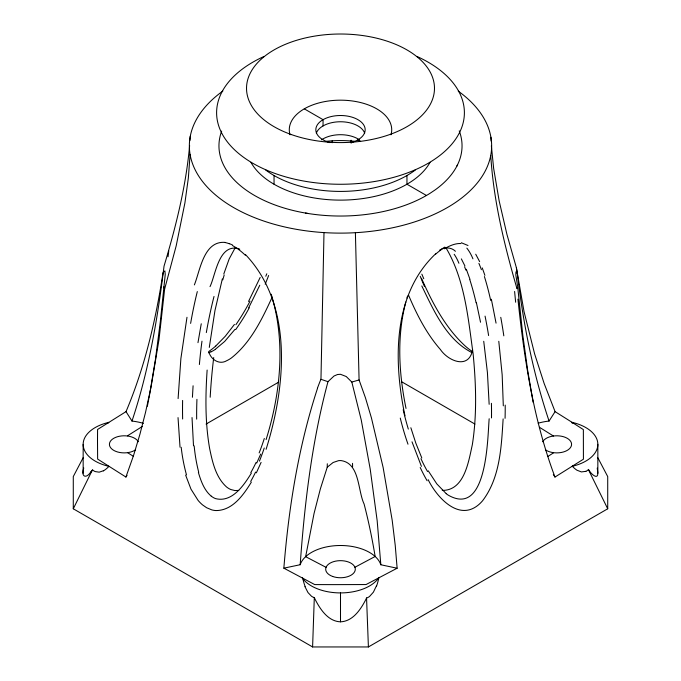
<?xml version="1.0" encoding="UTF-8"?>
<svg xmlns="http://www.w3.org/2000/svg" width="681" height="681" viewBox="0 0 681 681"><rect width="100%" height="100%" fill="white"/><g stroke="black" fill="none" stroke-linecap="round" stroke-linejoin="round"><path stroke-width="1.02" d="M274.043 184.228L274.043 175.519M357.942 140.601L357.942 139.818L360.624 141.367M406.957 175.519L406.957 184.228L426.442 195.481M323.994 232.596L320.964 379.3L327.978 381.683L334.048 375.989L337.572 374.507L340.5 374.295L346.246 376.533L351.822 382.05L361.253 420.007L370.2 469.047L377.172 520.71L380.832 564.762L397.134 568.226L395.235 545.387L392.179 520.182L383.131 467.507L371.426 417.896L365.442 397.772L359.083 379.947L355.397 232.698M326.063 567.333L305.641 556.675L314.043 513.517L320.342 488.967L327.246 467.209L327.297 463.77M489.171 418.73C487.545 436.674 487.63 518.028 448.072 495.044A66.67 48.547 -70.5 0 1 446.234 493.682M90.913 471.763C86.266 479.203 80.647 476.955 83.763 467.983M332.158 142.746L332.217 140.814M491.367 145.802L493.64 168.369L499.182 201.031L506.936 234.4L516.377 267.676L524.029 311.6L534.628 353.924L544.119 383.403L555.083 411.639L572.066 422.331A41.064 23.707 0 0 1 597.841 444.301L597.841 473.252C597.969 480.199 591.117 473.84 589.584 471.107M178.107 398.589L180.882 358.564L186.986 317.286M304.952 586.664L307.991 592.564L311.464 596.215A12.76 9.508 76.6 0 0 314.307 597.586L312.596 646.95L368.404 646.95L607.716 508.792L607.716 476.564L597.833 457.751M503.131 418.917C501.369 446.659 500.177 477.611 482.625 500.705A34.297 24.014 -74.1 0 1 477.483 505.668C457.649 520.871 436.325 496.44 428.162 479.671M192.425 397.27L193.089 385.778M190.093 154.459L188.331 178.15L184.9 202.989L176.183 245.867L164.623 289.136L159.005 339.555L151.071 386.851L145.53 412.371L139.963 434.12L133.587 455.385L125.917 477.04L97.638 459.088L97.502 440.581L97.579 429.473L126.019 411.63C144.781 367.289 155.787 320.087 163.065 272.604M317.516 388.315C298.499 446.413 288.744 507.345 283.849 568.167L300.176 564.728C304.586 503.182 311.983 441.39 327.978 381.683M189.999 140.397L190.254 136.328M207.135 370.055C205.373 396.214 205.092 422.714 209.654 448.617C212.481 462.195 215.749 477.177 226.45 486.881A22.413 15.603 73.8 0 0 230.859 489.537L234.86 490.55L238.75 490.431M189.624 145.538C185.956 186.585 175.843 226.756 164.036 266.135C157.651 318.512 148.73 370.898 131.986 421.062A41.064 23.707 0 0 1 143.402 423.378M209.288 347.412L214.966 310.536L222.338 278.895M197.975 342.671L201.253 323.781M149.582 394.708L155.421 359.619L160.316 321.772L165.245 274.434L164.896 270.893L163.329 272.17M148.909 398.274L149.411 395.601M148.22 401.824L148.739 399.16M147.343 406.259L148.049 402.709M405.799 301.998C396.7 336.746 398.853 373.546 406.029 408.438M194.366 284.905C200.171 270.502 203.67 240.512 225.215 242.41M210.02 286.633C215.673 274.835 218.652 243.875 238.333 248.565M406.932 298.065L407.536 296.107M223.785 274L229.156 258.976L235.149 247.841M472.597 349.719C469.107 369.706 448.353 361.313 440.369 349.472C426.519 333.673 416.857 314.69 408.685 295.469M517.177 287.978L516.973 288.659C504.4 245.151 493.487 200.742 490.746 155.387M266.084 439.62C280.691 393.014 285.85 341.445 271.174 294.201M266.101 449.29C285.484 387.438 294.013 305.803 245.526 254.634M376.304 586.12L373.401 592.164L369.536 596.471A12.999 9.798 -77.4 0 1 366.557 598.003A90.309 87.883 -3 0 1 365.067 600.991C359.977 610.482 352.341 621.387 340.5 621.83C328.957 621.421 321.364 610.925 316.333 601.672A89.62 87.091 4.7 0 1 314.324 597.595M260.721 454.065L256.686 463.097M261.104 462.399L256.354 472.835M260.168 277.431L248.531 301.462M272.17 297.163C261.989 319.253 250.829 342.577 231.336 358.01A22.413 9.525 -49.1 0 1 226.858 360.632C219.214 365.339 210.455 359.262 208.684 351.362M259.776 285.228L248.65 307.872M457.547 164.768L456.883 166.087M312.596 646.95L73.284 508.792L92.48 469.822A12.999 9.134 80.3 0 0 95.187 471.575L99.162 472.171L103.316 470.784M83.201 457.632L73.284 476.564L73.284 508.792M251.349 473.167C243.892 485.23 232.144 502.884 215.536 498.611A21.656 16.003 80.7 0 1 211.28 496.16M251.349 482.139C243.509 494.874 232.664 510.554 215.996 510.563A35.123 24.644 73.9 0 1 211.817 509.89L206.624 507.737L202.64 504.962A34.671 24.337 74 0 1 198.077 500.373L190.978 489.137L185.624 475.108M538.194 423.199A41.064 23.707 0 0 1 549.073 421.054L555.083 411.639M127.024 475.338L125.917 477.04M234.417 324.445L225.258 336.278L215.69 346.084M234.894 329.451L224.67 341.453L215.324 349.319M327.246 467.209L333.111 462.501L338.517 460.671A12.096 11.492 -2.2 0 1 341.394 460.645C359.874 463.574 357.695 490.643 364.114 504.059C368.583 521.348 372.235 538.858 375.146 556.479L354.912 567.264M435.661 253.792C392.324 294.711 393.567 361.781 404.982 415.802M209.407 351.021L210.455 350.289A34.671 14.48 -49.1 0 0 215.69 346.084M441.271 249.365L444.693 247.143M127.466 435.831L142.44 426.383M553.534 452.848L547.796 456.491M554.002 475.534L554.981 477.049L583.421 459.207L583.362 429.592L572.066 422.331M206.079 424.067L278.529 382.237M397.134 568.226L366.055 584.553L333.988 584.63L314.75 584.587L283.849 568.167M439.747 250.012L440.496 249.646M211.084 351.754L208.505 352.775M440.862 249.484C445.536 247.092 451.614 247.399 455.444 251.272M585.822 471.346L581.387 471.924L576.952 470.213A44.41 31.249 -77.4 0 1 572.253 466.187M351.822 382.05L359.083 379.947M442.25 490.397C464.502 490.626 468.545 461.505 472.316 444.812C477.058 414.78 476.062 384.135 473.133 353.975C468.068 317.865 464.834 279.193 445.689 247.348M307.906 213.459L305.463 213.051M461.343 242.751L468 245.5M471.601 352.452C446.183 339.198 433.686 310.425 421.803 285.952M229.276 243.568L232.596 245.058M239.048 248.854L239.772 249.186M304.288 108.841L323.058 119.677L323.058 125.925M401.552 381.709L474.921 424.067M539.42 427.251L553.415 436.019M133.399 456.321L127.585 452.661M472.452 351.6L471.482 350.953A34.297 14.386 49 0 1 465.634 346.391C445.365 327.961 432.426 302.977 421.479 278.274M446.234 493.674L436.793 483.859L428.255 470.835M211.272 496.194C204.155 490.252 200.972 481.075 198.375 472.469M126.019 411.63L131.986 421.062M553.662 475.015L553.33 474.487M475.721 254.217L479.645 261.64M461.36 258.882L464.944 265.982M607.716 508.792L588.41 469.601M421.428 466.366L412.005 441.824M421.803 457.972L415.861 443.229L410.847 427.745M163.815 286.803L164.334 288.191M466.332 269.267L469.941 279.253M554.981 477.049C533.555 420.083 524.251 359.423 517.935 299.138M482.259 267.897L484.906 275.388M549.073 421.054C533.061 373.282 523.195 323.62 517.33 273.634M164.342 288.208L164.564 288.923M476.342 302.407L480.531 322.232M491.359 299.24L496.057 323.135M533.129 402.292L527.681 370.498L522.838 335.444L517.671 286.624L515.823 274.979L515.934 271.872L517.313 273.43L516.377 267.676M597.246 468.06L597.841 473.252M483.731 341.283L487.417 372.533L489.154 404.31M498.79 341.292L502.169 374.831L503.31 405.842M180.031 447.204L178.03 417.606M193.506 445.766L192.025 417.564M490.907 137.256L491.103 141.052M366.557 597.978L368.404 646.95M352.528 463.352L352.596 466.8M351.09 140.218L351.141 143.121M340.5 592.913L340.5 621.83M108.824 422.365A41.064 23.707 0 0 0 83.159 444.378L83.159 473.252M430.051 162.316A93.978 54.259 0 0 1 340.5 200.12A93.978 54.259 0 0 1 250.948 162.316M326.318 141.308A78.936 45.576 0 0 1 354.682 141.308M459.232 130.846A121.541 70.177 0 0 1 434.946 190.025L429.975 193.353A121.541 70.177 0 0 1 284.598 208.173A121.541 70.177 0 0 1 221.683 131.075M329.97 142.627A24.669 14.241 0 0 1 321.177 120.895A24.669 14.241 0 0 1 359.823 120.895A24.669 14.241 0 0 1 351.03 142.627M316.316 133.204A24.669 14.241 0 0 1 340.5 121.754A24.669 14.241 0 0 1 364.684 133.204M417.198 56.557A123.891 71.531 0 0 1 431.482 161.286A123.891 71.531 0 0 1 249.518 161.286A123.891 71.531 0 0 1 263.802 56.557M290.038 134.804A51.22 29.572 0 0 1 340.5 100.175A51.22 29.572 0 0 1 390.962 134.804M415.35 169.969A93.978 54.259 0 0 1 265.658 169.969M321.56 139.818A24.669 14.241 0 0 1 359.44 139.818M83.159 444.378A41.064 23.707 0 0 0 108.934 466.349A43.763 30.858 76.9 0 1 103.367 470.911M108.466 422.365A44.41 16.923 -48.6 0 1 107.802 423.352M597.841 444.301A41.064 23.707 0 0 1 572.176 466.315M378.61 578.033A41.064 23.707 0 0 1 340.56 592.913A41.064 23.707 0 0 1 302.432 578.092M300.176 564.728A41.064 23.707 0 0 1 340.534 545.498A41.064 23.707 0 0 1 380.832 564.762M378.789 578.058A45.661 33.429 -75.5 0 1 376.516 586.213M458.245 91.143A151.148 87.262 0 0 1 443.45 209.748A151.148 87.262 0 0 1 237.482 209.714A151.148 87.262 0 0 1 222.815 91.101M589.55 470.903A91.441 20.822 72.5 0 1 588.375 469.396M588.418 469.635A12.76 9.04 -80.3 0 1 585.822 471.371M92.437 470.086A88.513 20.064 -72.3 0 1 90.871 472.01M305.148 586.571A43.473 31.173 75.4 0 1 302.704 578.05M572.389 423.352A43.763 16.94 48.5 0 1 571.699 422.322M542.68 441.748A14.803 8.547 0 0 1 563.842 436.827A14.803 8.547 0 0 1 568.226 449.758A14.803 8.547 0 0 1 545.421 449.818M135.579 449.818A14.803 8.547 0 0 1 112.774 449.758A14.803 8.547 0 0 1 117.158 436.827A14.803 8.547 0 0 1 138.32 441.748M199.388 364.514A339.666 175.877 79.3 0 1 201.985 341.164M222.772 279.891A210.412 74.476 86.7 0 1 224.194 274.996M206.317 332.583A265.139 85.942 89.3 0 1 214.013 296.456M210.182 397.244A339.308 152.382 83.5 0 1 213.715 357.585M196.664 419.13A272.715 158.018 78.3 0 1 196.937 399.347M198.741 472.376A111.012 72.263 76 0 1 194.17 445.842M256.022 462.527A197.158 145.981 66.2 0 1 250.795 472.631M264.305 438.479A273.915 207.765 62.2 0 1 259.146 452.925M232.757 245.713A37.864 16.497 51.6 0 1 245.347 255.239M225.292 242.572A39.787 17.834 52.7 0 1 229.352 243.781M190.62 323.398A263.104 89.22 88.1 0 1 197.311 291.579M182.644 419.011A283.602 169.952 76.9 0 1 182.619 400.437M186.483 474.878A122.725 83.559 74.2 0 1 181.197 447.281M255.579 472.112A206.241 148.501 68.5 0 1 250.676 481.45M264.245 448.013A284.513 211.595 63.8 0 1 259.435 461.131M168.76 250.821A293.783 22.941 -75.4 0 1 168.02 256.771M317.414 388.272A293.511 258.448 24.5 0 1 320.904 379.274M408.328 429.09A335.912 270.272 -54.5 0 1 403.203 409.724M427.532 471.533A212.438 158.324 -66.6 0 1 420.96 458.679M491.418 403.322A259.214 152.272 -77.2 0 1 491.503 417.938M485.059 316.12A331.111 144.372 -83.1 0 1 488.609 335.537M469.796 279.61A230.169 83.108 -86.8 0 1 476.121 302.832M464.587 266.841A150.22 60.822 -83.3 0 1 465.94 270.144M454.167 254.277A86.308 39.115 -77.7 0 1 458.917 263.266M444.463 248.786A40.869 18.838 -49.9 0 1 460.858 243.551M435.729 254.073A39.2 18.378 -50.2 0 1 441.271 249.672M407.987 444.208A343.505 273.277 -55.4 0 1 400.275 418.083M427.115 480.752A224.679 163.525 -68.3 0 1 420.203 467.464M505.208 405.101A271.268 164.01 -75.9 0 1 505.072 418.321M500.765 317.329A338.857 151.744 -82.1 0 1 503.812 335.844M484.404 276.537A224.27 83.499 -85.8 0 1 490.686 300.44M478.896 263.368A153.608 63.35 -82.7 0 1 481.399 269.685M466.843 248.139A89.866 42.299 -75.6 0 1 472.937 258.831M515.653 302.228A293.783 77.242 89.4 0 1 514.615 291.477M424.433 286.395A259.214 138.209 43.6 0 1 420.237 276.273M423.769 278.708A271.268 141.273 45.2 0 1 421.845 274.154M268.629 275.499A272.715 146.262 -42.3 0 1 265.181 284.198M249.272 307.778A111.012 52.284 -46.3 0 1 235.669 329.604M215.298 349.413A21.656 7.534 -45.3 0 1 211.042 351.839M266.799 273.796A283.602 148.126 -44.1 0 1 265.794 276.239M250.012 301.181A122.725 54.301 -48.5 0 1 235.907 324.667M291.451 134.6A93.978 54.284 0 0 0 434.452 89.713A93.978 54.284 0 0 0 295.597 40.613A93.978 54.284 0 0 0 291.451 134.6M332.66 576.458A14.803 8.547 0 0 0 355.295 569.503A14.803 8.547 0 0 0 333.545 561.663A14.803 8.547 0 0 0 332.66 576.458"/></g></svg>
